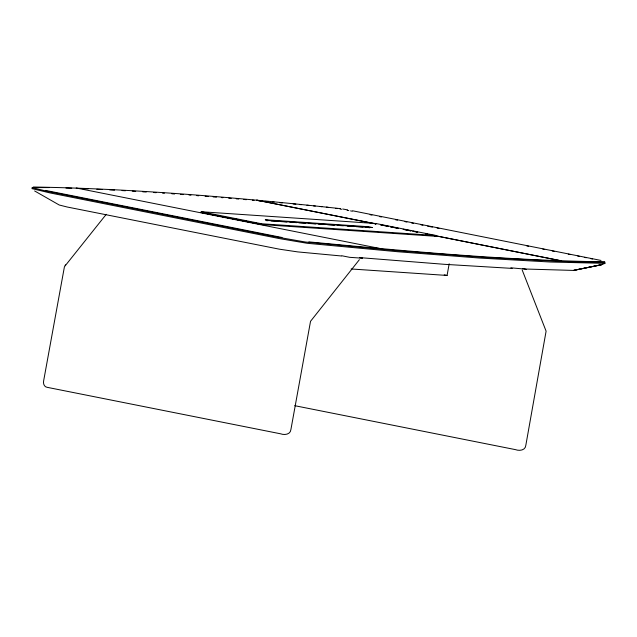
<?xml version="1.0" encoding="UTF-8"?>
<svg xmlns="http://www.w3.org/2000/svg" width="637" height="637" viewBox="0 0 637 637"><rect width="100%" height="100%" fill="white"/><g stroke="black" fill="none" stroke-linecap="round" stroke-linejoin="round"><path stroke-width="0.96" d="M201.109 212.495L201.244 211.739L375.965 223.523L436.393 235.555L436.257 236.311L261.536 224.527L201.109 212.495L204.087 212.694M261.536 224.527L261.672 223.77L436.393 235.555M365.065 227.25L368.035 227.457L368.17 226.7L372.358 227.528L269.459 220.593L265.279 219.765L368.17 226.7M375.83 224.272L375.965 223.523M351.122 268.973L447.078 275.447L449.173 263.782M526.855 269.069L573.443 270.422L601.455 264.737L604.943 263.352L604.314 262.882M106.252 214.311L64.433 266.736L43.666 380.703C43.005 383.378 44.057 386.938 47.178 387.328L280.527 433.789C284.516 435.302 290.583 434.553 290.934 429.41L310.53 321.319L359.379 259.673M294.724 405.681L515.429 449.626C519.418 451.139 525.493 450.399 525.836 445.247L546.1 331.16L522.189 270.008M65.085 265.47L65.547 264.841M604.943 263.352L550.296 262.014L479.94 258.073L397.416 251.711L307.138 243.278L279.229 238.557L49.837 192.892L31.85 188.592L32.63 188.337M33.283 187.015C135.928 188.695 238.405 197.669 340.413 208.633M604.083 261.791C505.42 260.493 407.051 251.177 308.881 241.885M49.248 187.573L32.033 187.581L47.226 191.323L276.546 236.988L305.449 242.02L397.592 250.699L483.746 257.308L559.533 261.377L605.126 262.348L604.497 261.879M65.953 188.026L71.75 188.218M82.149 188.616L88.24 188.87M435.748 236.335L434.808 236.001M96.8 189.253L102.35 189.523M512.212 268.4L444.276 264.307L361.92 257.794M109.62 189.89L114.541 190.152M122.041 190.567L125.417 190.758M132.257 191.164L135.713 191.371M142.72 191.809L146.263 192.032M153.437 192.501L156.153 192.685M162.554 193.115L164.394 193.242M76.201 187.995L380.615 248.621M204.588 212.67L201.38 212.479L262.97 224.686M266.131 220.585L268.113 220.72M271.075 220.92L278.003 221.381M280.973 221.58L286.913 221.987M289.875 222.186L296.802 222.647M298.785 222.783L305.704 223.253M308.674 223.452L315.602 223.921M318.572 224.12L324.504 224.519M327.474 224.718L334.401 225.187M337.363 225.387L343.303 225.785M347.261 226.055L353.193 226.453M356.163 226.653L363.09 227.122M561.165 260.796L435.326 235.722M171.839 193.767L174.665 193.974M180.351 194.389L183.217 194.596M188.998 195.026L190.941 195.177M196.809 195.623L198.768 195.774M205.122 196.276L208.315 196.522M213.148 196.913L216.397 197.175M221.294 197.574L222.926 197.709M228.715 198.187L231.199 198.402M236.223 198.824L238.748 199.039M243.82 199.469L246.376 199.692M252.371 200.217L254.099 200.368M258.423 200.751L261.027 200.981M265.398 201.372L268.042 201.611M272.461 202.009L274.228 202.168M341.607 256.002L297.726 251.902L279.317 249.171L67.227 207.017L59.225 205.003L34.637 190.957M279.579 202.662L282.271 202.908M293.124 203.92L295.863 204.174M299.533 204.525L301.365 204.7M306.915 205.225L308.778 205.409M313.436 205.855L315.307 206.038M320.013 206.492L321.908 206.683M326.367 207.129L328.071 207.32M335.723 208.363L337.132 208.578M340.039 209.047L341.567 209.294M342.69 209.016L347.483 209.852M347.141 210.266L348.829 210.568M350.549 210.887L352.293 211.205M352.611 210.791L601.002 260.445M282.064 237.505L45.569 190.415M370.073 214.701L371.96 215.083M379.509 216.58L381.404 216.962M395.561 219.781L397.448 220.155M404.997 221.66L406.884 222.034M411.606 222.974L413.493 223.348M421.041 224.853L422.928 225.227M427.65 226.167L432.372 227.106M437.086 228.046L438.973 228.42M526.759 245.898L528.646 246.272M542.804 249.091L544.691 249.473M552.239 250.97L554.126 251.352M568.284 254.171L570.179 254.545M577.727 256.05L579.614 256.424M584.336 257.364L586.223 257.738M380.679 224.845L388.49 226.398L380.631 224.837M390.441 226.788L398.244 228.341L390.393 226.78M425.572 233.779L427.523 234.169L425.524 233.779M414.791 231.637L412.84 231.247L417.761 232.226L415.81 231.844M435.278 235.722L561.213 260.796M434.307 235.921L436.257 236.311M368.035 227.457L369.707 227.783M522.515 268.472L526.409 269.244L510.874 267.811M201.244 211.739L261.672 223.77M234.981 218.762L236.908 219.144M244.616 220.681L246.543 221.063M254.259 222.6L256.185 222.99M359.443 257.603L362.365 258.184L349.745 257.332L341.965 255.787M444.22 274.873L447.078 275.447M590.802 258.662L592.506 259.012M573.754 270.359L601.718 264.658L573.754 270.359M256.751 200.169L375.798 223.882L256.751 200.169M410.937 230.865L403.125 229.312L410.929 230.873"/></g></svg>
